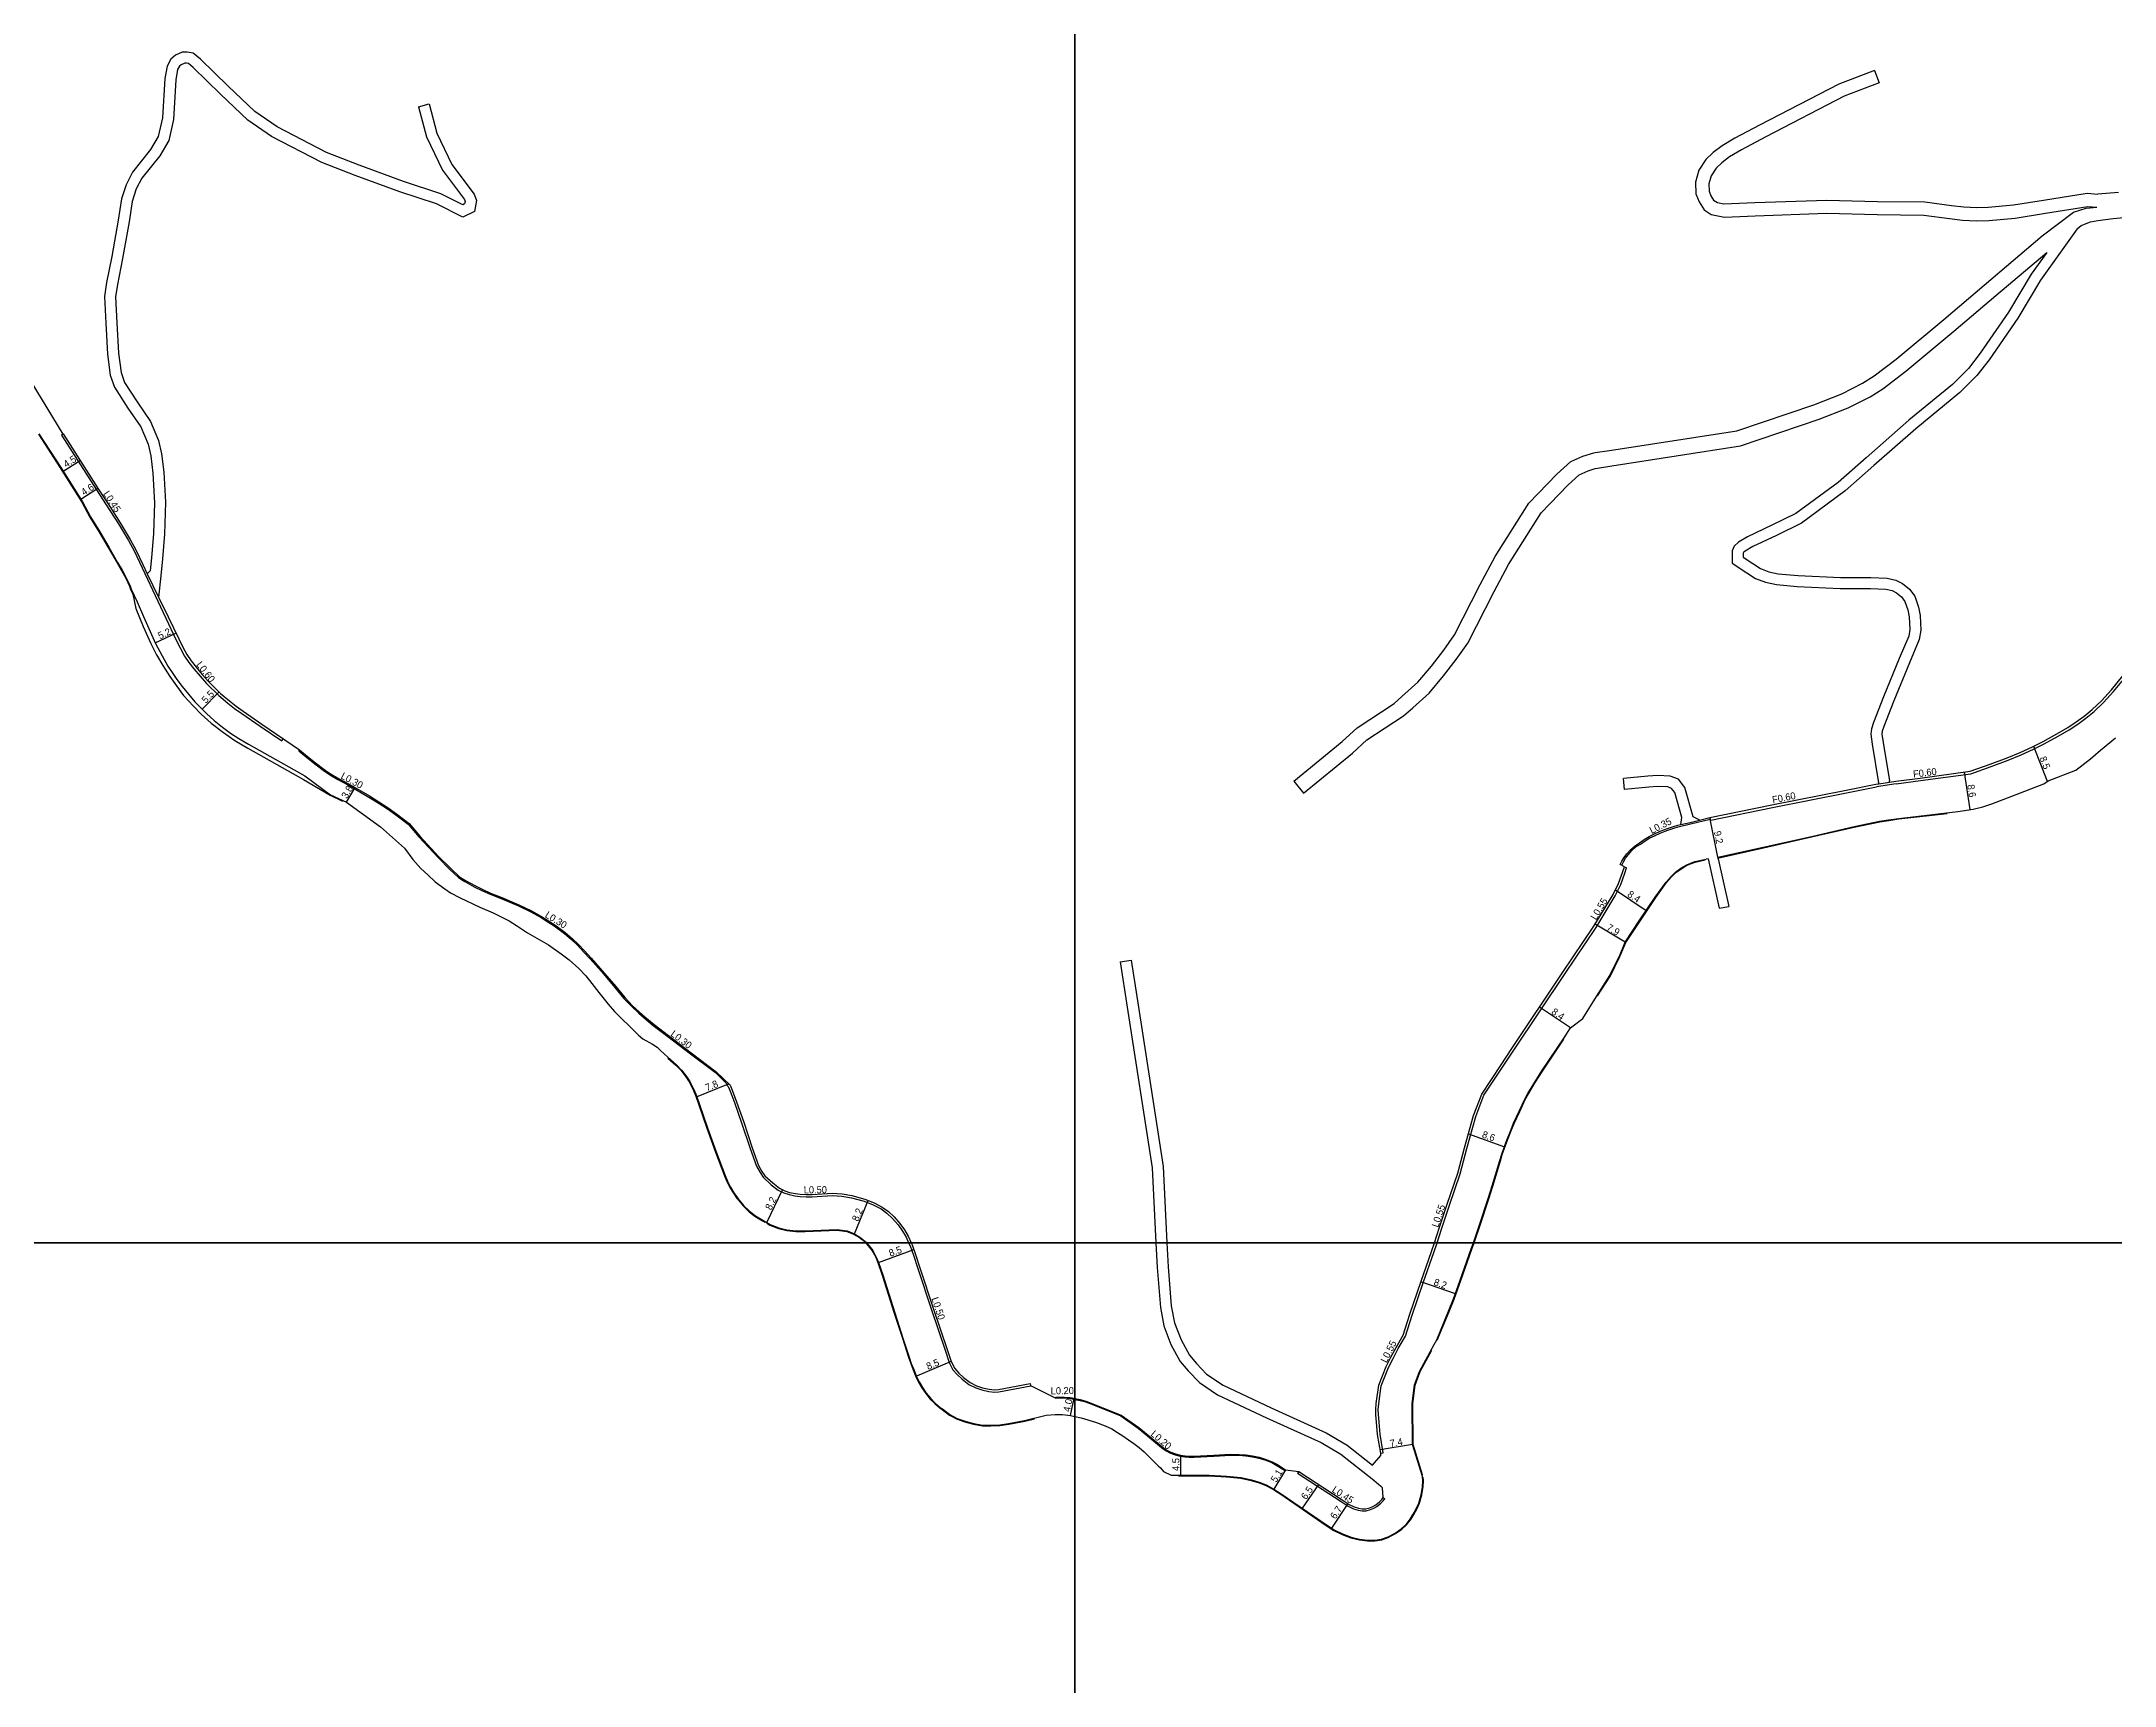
# Model space of a CAD drawing. Header units: metres. Extents: x -25600 to -24000, y -96000 to -93600.
# Drawn here: x -25033.6 to -24565, y -95500.1 to -95128.4 of the extents above; entities that cross this region are included whole.
import ezdxf

# ---------------------------------------------------------------- set-up
doc = ezdxf.new("R2010")
doc.units = ezdxf.units.M
doc.header["$LTSCALE"] = 2.5
for name, color, linetype in [('側溝・桝', 7, 'Continuous'), ('図郭', 7, 'Continuous'), ('幅員', 7, 'Continuous'), ('歩道・分離帯・安全施設', 7, 'Continuous'), ('道路', 7, 'Continuous')]:
    doc.layers.add(name, color=color, linetype=linetype)
doc.styles.get("Standard").update_dxf_attribs({"font": ''})
doc.styles.get('Standard').set_extended_font_data('@MS PGothic')

msp = doc.modelspace()

# ---------------------------------------------------------------- linework, layer by layer
at = {"layer": '側溝・桝'}
for points in [[(-25028.84, -95217.23), (-25029.11, -95217.4)], [(-25029.11, -95217.4), (-25021.18, -95229.79), (-25018.98, -95233.18), (-25016.21, -95237.49), (-25013.98, -95241.25), (-25012.71, -95243.59)], [(-25012.71, -95243.59), (-25005.53, -95258.8), (-25003.17, -95263.76), (-25002.24, -95265.68), (-25001.28, -95267.36), (-25000.29, -95268.82), (-24999.17, -95270.24), (-24997.77, -95271.95), (-24996.33, -95273.56), (-24993.56, -95276.27), (-24991.54, -95277.99), (-24990.01, -95279.19), (-24988.36, -95280.33), (-24984.19, -95283.24), (-24979.33, -95286.53)], [(-25009.73, -95248.77), (-25007.17, -95254.06)], [(-24614.32, -95296.22), (-24608.83, -95295.53), (-24597.43, -95293.98), (-24592.88, -95292.37), (-24589.05, -95290.91), (-24586.04, -95289.69), (-24583.29, -95288.43), (-24580.84, -95287.23), (-24577.71, -95285.5), (-24575.21, -95284.03), (-24573.3, -95282.74), (-24571.45, -95281.41), (-24569.61, -95279.91), (-24567.49, -95277.89), (-24565.19, -95275.4), (-24562.59, -95272.21)], [(-24979.33, -95286.53), (-24978.98, -95286.02)], [(-24975.45, -95288.76), (-24975.28, -95288.53)], [(-24975.45, -95288.76), (-24974.13, -95289.94), (-24971.83, -95291.72), (-24969.66, -95293.39), (-24968.3, -95294.28), (-24966.64, -95295.29), (-24964.21, -95296.58), (-24959.66, -95299.24), (-24957.54, -95300.54), (-24955.45, -95301.92), (-24953.52, -95303.25), (-24950.75, -95305.4), (-24948.29, -95308.3), (-24943.99, -95312.94), (-24941.32, -95315.6), (-24939.37, -95317.42), (-24938.72, -95317.89), (-24937.93, -95318.34), (-24935.8, -95319.5), (-24933.96, -95320.42), (-24932.21, -95321.2), (-24929.7, -95322.19), (-24925.81, -95323.86), (-24923.02, -95325.22), (-24920.7, -95326.47), (-24919.15, -95327.43), (-24917.76, -95328.33), (-24915.42, -95330.07), (-24913.83, -95331.43), (-24912.4, -95332.81), (-24911.07, -95334.23), (-24909.59, -95335.84), (-24907.07, -95338.69), (-24904.02, -95342.28), (-24901.98, -95344.74), (-24900.19, -95346.62), (-24898.6, -95348.11), (-24897.41, -95349.12), (-24895.33, -95350.87), (-24892.05, -95353.39), (-24886.93, -95357.26), (-24881.26, -95361.54), (-24878.52, -95364.23)], [(-24618.28, -95296.24), (-24615.81, -95295.85)], [(-24656.24, -95304.45), (-24642.32, -95301.58), (-24625.54, -95298.26), (-24618.82, -95296.93)], [(-24614.32, -95296.22), (-24618.82, -95296.93)], [(-24676.38, -95314.64), (-24676.01, -95313.89), (-24675.54, -95313.08), (-24674.93, -95312.28), (-24674.08, -95311.32), (-24673.16, -95310.53), (-24672.17, -95309.86), (-24671.12, -95309.16), (-24669.99, -95308.49), (-24668.98, -95307.98), (-24667.52, -95307.3), (-24665.95, -95306.7), (-24664.57, -95306.24), (-24663.6, -95305.94), (-24660.84, -95305.31), (-24656.4, -95304.24), (-24656.29, -95304.22)], [(-24662.99, -95305.43), (-24660.93, -95304.96), (-24658.78, -95304.45)], [(-24656.24, -95304.45), (-24656.36, -95303.87)], [(-24718.14, -95400), (-24717.11, -95396.9), (-24715.29, -95391.47), (-24712.93, -95384.43), (-24711.41, -95378.68), (-24709.35, -95371.43), (-24707.52, -95366.64), (-24703.15, -95360.05), (-24700.77, -95356.42), (-24689.19, -95339.11), (-24682.19, -95328.74), (-24677.85, -95321.57), (-24676.62, -95319.03), (-24675.66, -95316.44), (-24675.27, -95315.25)], [(-24675.77, -95314.98), (-24675.27, -95315.25)], [(-24878.68, -95364.4), (-24878.32, -95364.03)], [(-24878.68, -95364.4), (-24878.4, -95364.68), (-24877.94, -95365.69), (-24876.98, -95368.31), (-24875.37, -95372.9), (-24873.45, -95378.67), (-24871.97, -95382.71), (-24871.19, -95384.14), (-24870.46, -95385.17), (-24868.64, -95386.87), (-24867.09, -95388.08), (-24865.8, -95388.71), (-24864.63, -95389.1), (-24863.29, -95389.37), (-24862.14, -95389.54), (-24860.76, -95389.59), (-24859.39, -95389.58), (-24854.82, -95389.3), (-24852.72, -95389.46), (-24850.51, -95389.81), (-24847.63, -95390.6), (-24845.62, -95391.43), (-24843.83, -95392.35), (-24842.5, -95393.32), (-24841.22, -95394.51), (-24839.96, -95395.94), (-24838.99, -95397.35), (-24838.16, -95398.75), (-24837.59, -95400)], [(-24730.31, -95447.5), (-24731.01, -95443.29), (-24731.23, -95440.52), (-24731.39, -95438.85), (-24731.45, -95437.66), (-24731.32, -95436.4), (-24730.75, -95432.34), (-24729.09, -95428.19), (-24728.07, -95426.14), (-24726.89, -95423.92), (-24725.3, -95421.08), (-24723.76, -95416.35), (-24721.18, -95408.84), (-24718.87, -95402.18), (-24718.14, -95400)], [(-24800, -95435.39), (-24798.84, -95435.62), (-24797.81, -95435.9), (-24796.79, -95436.26), (-24789.65, -95439.14), (-24785.68, -95441.94), (-24783.11, -95443.99), (-24780.44, -95446.24), (-24779.34, -95447.02), (-24778.37, -95447.53), (-24777.32, -95447.93), (-24776.19, -95448.24), (-24775.13, -95448.4), (-24774.14, -95448.46), (-24773.08, -95448.44), (-24768.59, -95448.22), (-24764.81, -95448.02), (-24762.9, -95448.04), (-24761.39, -95448.14), (-24759.89, -95448.35), (-24758.41, -95448.68), (-24757.04, -95449.08), (-24755.5, -95449.69), (-24754.35, -95450.31), (-24752.43, -95451.51)], [(-24730.87, -95447.59), (-24730.31, -95447.5)], [(-24752.43, -95451.51), (-24752.36, -95451.31)], [(-24749.4, -95451.67), (-24749.65, -95452.06)], [(-24749.65, -95452.06), (-24739.83, -95458.5), (-24738.26, -95459.53), (-24737.04, -95460.11), (-24735.97, -95460.47), (-24735.08, -95460.58), (-24734.17, -95460.58), (-24733.2, -95460.32), (-24732.43, -95460.02), (-24731.74, -95459.62), (-24730.81, -95458.87), (-24730.28, -95458.34), (-24729.93, -95457.86)], [(-24730.3, -95457.59), (-24729.93, -95457.86)]]:
    msp.add_lwpolyline(points, dxfattribs=at)
at = {"layer": '側溝・桝', "flags": 128}
for points in [[(-24837.59, -95400), (-24837.28, -95400.66), (-24836.51, -95402.77), (-24835.53, -95405.82), (-24832.42, -95415.14), (-24829.35, -95424.3), (-24828.45, -95427.06), (-24827.57, -95428.72), (-24826.64, -95429.79), (-24825.53, -95430.86), (-24823.95, -95432.03), (-24822.44, -95432.78), (-24821.03, -95433.26), (-24819.46, -95433.62), (-24818.17, -95433.73), (-24817.19, -95433.66), (-24810, -95432.34)], [(-24810.01, -95432.27), (-24810, -95432.34)], [(-24804.28, -95435.11), (-24802.46, -95435.07), (-24801.09, -95435.2), (-24800.63, -95435.26), (-24800, -95435.39)]]:
    msp.add_lwpolyline(points, dxfattribs=at)
at = {"layer": '図郭'}
for points in [[(-25600, -95400), (-24800, -95400), (-24800, -94800), (-25600, -94800)], [(-24800, -95400), (-24000, -95400), (-24000, -94800), (-24800, -94800)], [(-24800, -96000), (-24000, -96000), (-24000, -95400), (-24800, -95400)]]:
    msp.add_lwpolyline(points, close=True, dxfattribs=at)
at = {"layer": '図郭', "flags": 128}
msp.add_lwpolyline([(-25600, -96000), (-24800, -96000), (-24800, -95400), (-25600, -95400)], close=True, dxfattribs=at)
at = {"layer": '幅員', "flags": 128}
for points in [[(-25028.73, -95225.57), (-25024.91, -95223.13)], [(-25024.76, -95231.93), (-25020.87, -95229.45)], [(-25007.91, -95264.41), (-25003.23, -95262.19)], [(-24997.32, -95279.4), (-24993.48, -95275.48)], [(-24583.26, -95287.74), (-24580.22, -95295.65)], [(-24598.97, -95293.58), (-24597.67, -95302.09)], [(-24964.68, -95300.42), (-24962.75, -95297.11)], [(-24654.63, -95312.86), (-24656.48, -95303.89)], [(-24677.81, -95320.19), (-24670.82, -95324.87)], [(-24675.62, -95332.07), (-24682.38, -95327.98)], [(-24687.98, -95351.43), (-24694.98, -95346.75)], [(-24885.52, -95367), (-24878.32, -95364.03)], [(-24711.06, -95375.37), (-24702.92, -95378.28)], [(-24869.69, -95395.4), (-24866.09, -95388)], [(-24849.85, -95397.99), (-24846.73, -95390.42)], [(-24844.4, -95404.43), (-24836.43, -95401.51)], [(-24713.99, -95411.52), (-24721.78, -95408.85)], [(-24827.98, -95426.86), (-24835.84, -95430.14)], [(-24801, -95439.05), (-24800.21, -95435.13)], [(-24723.72, -95445.6), (-24731, -95446.82)], [(-24776.14, -95448.03), (-24776.17, -95452.52)], [(-24752.36, -95451.31), (-24755.04, -95455.69)], [(-24744.94, -95454.6), (-24748.62, -95459.97)], [(-24738.34, -95458.93), (-24742.03, -95464.47)]]:
    msp.add_lwpolyline(points, dxfattribs=at)
at = {"layer": '歩道・分離帯・安全施設'}
for points in [[(-25034.34, -95217.22), (-25029.39, -95224.8), (-25024.51, -95232.62), (-25022.71, -95236), (-25020.58, -95239.38), (-25018.56, -95242.83), (-25016.55, -95246.28), (-25015.56, -95248.02), (-25014.6, -95249.76), (-25013.76, -95251.55), (-25013.48, -95252.3), (-25012.99, -95253.37), (-25012.32, -95256.63), (-25010.68, -95260.7), (-25008.92, -95264.5), (-25007.6, -95267.12), (-25006.21, -95269.47), (-25004.62, -95271.96), (-25003.1, -95274.09), (-25001.51, -95276.26), (-24999.27, -95278.7), (-24997.52, -95280.47), (-24995.26, -95282.53), (-24992.51, -95284.63), (-24989.91, -95286.43), (-24987.02, -95288.22), (-24974.37, -95295.31), (-24968.36, -95298.85), (-24965.62, -95300.15)], [(-24654.71, -95313.03), (-24644.34, -95310.72), (-24633.48, -95308.26), (-24623.81, -95306.08), (-24618.04, -95304.86), (-24616.02, -95304.53), (-24613.75, -95304.2), (-24602.77, -95302.93)], [(-24681.86, -95344.17), (-24678.95, -95339.65), (-24677.96, -95337.62), (-24676.78, -95335.25), (-24675.49, -95332.14), (-24672.14, -95327.12), (-24668.69, -95321.96), (-24666.24, -95318.59), (-24665.11, -95317.28), (-24664.15, -95316.32), (-24662.93, -95315.44), (-24661.64, -95314.67), (-24659.78, -95313.94), (-24657.53, -95313.46)], [(-24709.76, -95400), (-24708.31, -95395.76), (-24706.41, -95390.07), (-24705.49, -95387.21), (-24703.81, -95381.44), (-24703.38, -95380.02), (-24702.38, -95377.2), (-24701.27, -95374.43), (-24700.68, -95373.05), (-24699.45, -95370.32), (-24698.18, -95367.62), (-24697.47, -95366.31), (-24695.94, -95363.75), (-24694.32, -95361.23), (-24689.46, -95353.99)], [(-24892.07, -95358.24), (-24890.2, -95359.87), (-24889.05, -95361.08), (-24887.94, -95362.47), (-24887.2, -95363.62), (-24886.65, -95364.66), (-24886.26, -95365.54), (-24885.73, -95366.84), (-24885.05, -95368.82), (-24883.19, -95374.07), (-24881.23, -95379.49), (-24879.23, -95384.88), (-24878.66, -95386.11), (-24877.99, -95387.48), (-24877.22, -95388.79), (-24876.33, -95390.03), (-24876.3, -95390.07), (-24875.03, -95391.65), (-24873.65, -95392.99), (-24872.33, -95393.99), (-24870.66, -95395.01), (-24870.09, -95395.34)], [(-24869.69, -95395.57), (-24868.94, -95396.01), (-24866.99, -95396.74), (-24865.15, -95397.19), (-24863.1, -95397.42), (-24860.96, -95397.46), (-24853.79, -95397.16), (-24851.56, -95397.48), (-24850.07, -95398.03), (-24848.74, -95398.84), (-24848.05, -95399.35), (-24847.31, -95400)], [(-24718.07, -95421.99), (-24715.4, -95415.55), (-24714.29, -95412.75), (-24712.73, -95408.52), (-24710.25, -95401.44), (-24709.76, -95400)], [(-24721.4, -95452.48), (-24723.57, -95445.58), (-24723.6, -95436.39), (-24723.05, -95432.17), (-24721.96, -95429.13), (-24719.3, -95424.3)], [(-24776.6, -95452.67), (-24775.95, -95452.67), (-24769.63, -95452.69), (-24765.73, -95452.92), (-24762.47, -95453.21), (-24760.14, -95453.7), (-24758.36, -95454.24), (-24756.81, -95454.84), (-24755.14, -95455.8), (-24753.44, -95456.84), (-24743.2, -95463.88), (-24741.45, -95465.04), (-24739.6, -95465.95), (-24737.63, -95466.72), (-24735.69, -95467.18), (-24733.86, -95467.38), (-24732.22, -95467.34), (-24730.62, -95467.12), (-24729.16, -95466.62), (-24727.49, -95465.74), (-24726.14, -95464.8), (-24725.03, -95463.76), (-24724.09, -95462.58), (-24723.37, -95461.4), (-24722.72, -95460.19), (-24722.1, -95458.89), (-24721.56, -95456.98), (-24721.25, -95455.16), (-24721.16, -95453.79), (-24721.27, -95453)]]:
    msp.add_lwpolyline(points, dxfattribs=at)
at = {"layer": '歩道・分離帯・安全施設', "flags": 128}
msp.add_lwpolyline([(-24847.31, -95400), (-24847.24, -95400.06), (-24846.72, -95400.69), (-24845.84, -95401.85), (-24845.12, -95403.13), (-24844.54, -95404.48), (-24843.57, -95407.31), (-24840.84, -95415.88), (-24839.01, -95421.59), (-24837.62, -95425.88), (-24837.13, -95427.3), (-24836.59, -95428.71), (-24836.01, -95430.11), (-24835.35, -95431.48), (-24834.58, -95432.79), (-24833.72, -95434.05), (-24832.77, -95435.24), (-24831.7, -95436.34), (-24830.54, -95437.32), (-24830.01, -95437.69), (-24828.35, -95438.94), (-24826.65, -95439.84), (-24824.64, -95440.56), (-24822.91, -95441.02), (-24820.89, -95441.35), (-24819.01, -95441.41), (-24816.96, -95441.28), (-24814.96, -95440.98), (-24811.34, -95440.34), (-24809.17, -95439.81)], dxfattribs=at)
at = {"layer": '道路'}
for points in [[(-24948.42, -95143.19), (-24946.61, -95150.02), (-24943, -95157.56), (-24938.02, -95164.18), (-24937.86, -95164.61), (-24937.97, -95165.16), (-24938.4, -95165.38), (-24943.39, -95162.86), (-24951.76, -95160.07), (-24961.84, -95156.41), (-24969.23, -95153.51), (-24980.34, -95147.77), (-24985.38, -95144.27), (-24991.46, -95138.54), (-24997.7, -95132.41), (-24999.34, -95131.1), (-25000.71, -95130.83), (-25001.8, -95130.88), (-25003.34, -95131.54), (-25004.43, -95132.41), (-25005.25, -95134), (-25005.75, -95136.78), (-25006.3, -95145.74), (-25007.23, -95149.9), (-25008.98, -95152.85), (-25013.03, -95157.98), (-25014.51, -95160.82), (-25015.56, -95164.05), (-25016.27, -95168.8), (-25017.75, -95177.05), (-25018.95, -95182.95), (-25019.39, -95186.07), (-25019.12, -95192.13), (-25018.74, -95199.12), (-25018.08, -95203.88), (-25017.15, -95206.61), (-25014.09, -95211.31), (-25011.19, -95215.57), (-25009.54, -95219.45), (-25008.94, -95222.08), (-25008.45, -95226.01), (-25008.12, -95232.73), (-25008.31, -95239.66), (-25008.77, -95245.16), (-25009.06, -95248.11), (-25009.73, -95248.77)], [(-24946, -95142.55), (-24944.26, -95149.15), (-24940.85, -95156.26), (-24935.81, -95162.96), (-24935.26, -95164.4), (-24935.76, -95166.85), (-24938.41, -95168.17), (-24944.35, -95165.18), (-24952.59, -95162.43), (-24962.72, -95158.75), (-24970.26, -95155.79), (-24981.64, -95149.92), (-24986.96, -95146.22), (-24993.19, -95140.34), (-24999.35, -95134.29), (-25000.42, -95133.43), (-25000.89, -95133.34), (-25001.23, -95133.36), (-25002.04, -95133.7), (-25002.46, -95134.04), (-25002.86, -95134.81), (-25003.26, -95137.08), (-25003.81, -95146.1), (-25004.88, -95150.83), (-25006.92, -95154.26), (-25010.93, -95159.35), (-25012.2, -95161.79), (-25013.11, -95164.62), (-25013.8, -95169.22), (-25015.29, -95177.51), (-25016.49, -95183.37), (-25016.88, -95186.18), (-25016.62, -95192.03), (-25016.25, -95198.88), (-25015.64, -95203.3), (-25014.89, -95205.51), (-25012, -95209.93), (-25008.98, -95214.37), (-25007.16, -95218.68), (-25006.48, -95221.64), (-25005.96, -95225.8), (-25005.63, -95232.56), (-25005.81, -95239.8), (-25006.28, -95245.39), (-25006.66, -95249.25), (-25007.17, -95254.06)], [(-24619.24, -95135.02), (-24627.32, -95138.07), (-24645.24, -95147.39), (-24650.78, -95150.3), (-24653.65, -95152.03), (-24655.71, -95153.54), (-24657.38, -95155.13), (-24658.92, -95157.54), (-24659.71, -95160.25), (-24659.63, -95162.88), (-24658.91, -95164.68), (-24657.75, -95166.53), (-24656.13, -95167.53), (-24653.13, -95168.17)], [(-24619.24, -95135.02), (-24618.19, -95137.83)], [(-24618.19, -95137.83), (-24626.1, -95140.81), (-24643.81, -95150.03), (-24649.3, -95152.91), (-24651.99, -95154.54), (-24653.78, -95155.85), (-24655.05, -95157.05), (-24656.16, -95158.79), (-24656.69, -95160.63), (-24656.65, -95162.26), (-24656.23, -95163.32), (-24655.6, -95164.32), (-24654.7, -95164.85), (-24653.26, -95165.17)], [(-24948.42, -95143.19), (-24946, -95142.55)], [(-24565.3, -95168.47), (-24553.55, -95167.4), (-24549.13, -95168.83), (-24539.02, -95167.86), (-24534.22, -95164.82), (-24514.52, -95161.66), (-24502.03, -95159.64), (-24483.8, -95157.01), (-24465.73, -95154.48), (-24462.36, -95154.23), (-24458.1, -95153.87), (-24441.3, -95153.76), (-24438.51, -95153.5), (-24435.29, -95152.67), (-24432.55, -95151.47), (-24428.91, -95149.32), (-24426.06, -95146.9), (-24422.74, -95143.87)], [(-24653.26, -95165.17), (-24646.27, -95164.88), (-24630.03, -95164.29), (-24618.58, -95164.58), (-24607.84, -95164.72), (-24601.79, -95165.51), (-24599.05, -95165.86), (-24596.18, -95166.01), (-24593.56, -95165.92), (-24587.79, -95165.38), (-24581.02, -95164.3), (-24571.15, -95162.75), (-24568.74, -95162.94)], [(-24564.07, -95162.57), (-24568.74, -95162.94)], [(-24682.35, -95221.39), (-24679.15, -95220.94), (-24650.37, -95216.43), (-24632.92, -95210.55), (-24626.62, -95208.08), (-24621.96, -95205.71), (-24619.33, -95204.05), (-24614.33, -95200.25), (-24603.54, -95191.29), (-24594.41, -95183.52), (-24581.31, -95172.39), (-24574.26, -95167.01), (-24571.41, -95166.12), (-24568.98, -95165.93)], [(-24653.13, -95168.17), (-24646.18, -95167.87), (-24630.01, -95167.29), (-24618.64, -95167.58), (-24608.06, -95167.72), (-24602.27, -95168.47), (-24599.32, -95168.85), (-24596.21, -95169.02), (-24593.37, -95168.92), (-24587.42, -95168.35), (-24580.57, -95167.27), (-24571.03, -95165.77), (-24568.98, -95165.93)], [(-24573.41, -95170.76), (-24572.52, -95170.08), (-24570.41, -95169.25), (-24568.72, -95168.88), (-24565.3, -95168.47)], [(-24573.41, -95170.76), (-24581.7, -95182.41), (-24586.82, -95190.96), (-24593.3, -95200.38), (-24596.09, -95203.98), (-24599.93, -95207.8), (-24609.86, -95215.99), (-24619.39, -95224.32), (-24625.9, -95230.05), (-24635.73, -95237.33), (-24641.42, -95240.08), (-24646.77, -95242.63), (-24648.49, -95243.64), (-24648.86, -95243.98), (-24648.92, -95244.12), (-24648.9, -95245), (-24646.75, -95246.43), (-24644.98, -95247.56), (-24643.13, -95248.3), (-24641.01, -95248.76), (-24636.53, -95249.17), (-24626.9, -95249.62), (-24620.07, -95249.63), (-24616.38, -95249.76), (-24614.38, -95250.19), (-24612.9, -95250.94), (-24611.29, -95252.27), (-24610.15, -95253.82), (-24609.29, -95256.29), (-24608.91, -95258.22), (-24608.73, -95261.53), (-24609.1, -95263.61), (-24611.33, -95268.87), (-24614.86, -95277.5), (-24617.12, -95283.29), (-24617.5, -95284.36), (-24617.58, -95285.02), (-24617.3, -95286.88), (-24615.85, -95295.59)], [(-24682.35, -95225), (-24681.88, -95224.86), (-24678.62, -95224.4), (-24649.54, -95219.84), (-24631.72, -95213.84), (-24625.19, -95211.27), (-24620.23, -95208.76), (-24617.33, -95206.93), (-24612.16, -95202.99), (-24601.28, -95193.96), (-24591.78, -95185.88), (-24580.29, -95176.12)], [(-24580.29, -95176.12), (-24583.79, -95181.04), (-24588.93, -95189.61), (-24595.32, -95198.91), (-24597.97, -95202.33), (-24601.61, -95205.95), (-24611.48, -95214.08), (-24621.14, -95222.54), (-24627.48, -95228.1), (-24637.03, -95235.18), (-24642.46, -95237.8), (-24647.94, -95240.42), (-24650, -95241.62), (-24650.95, -95242.52), (-24651.43, -95243.62), (-24651.38, -95246.36), (-24648.12, -95248.53), (-24646.12, -95249.8), (-24643.86, -95250.7), (-24641.39, -95251.23), (-24636.71, -95251.67), (-24626.96, -95252.12), (-24620.12, -95252.13), (-24616.7, -95252.25), (-24615.22, -95252.57), (-24614.28, -95253.05), (-24613.12, -95254), (-24612.38, -95255), (-24611.71, -95256.95), (-24611.4, -95258.53), (-24611.24, -95261.38), (-24611.51, -95262.9), (-24613.63, -95267.9), (-24617.19, -95276.58), (-24619.47, -95282.42), (-24619.94, -95283.79), (-24620.1, -95285.05), (-24619.77, -95287.28), (-24618.31, -95296.06)], [(-25038.58, -95201.09), (-25028.84, -95217.23), (-25028.72, -95217.17)], [(-25034.22, -95217.14), (-25029.26, -95224.72), (-25024.38, -95232.54), (-25022.58, -95235.92), (-25020.45, -95239.31), (-25018.43, -95242.75), (-25016.42, -95246.21), (-25015.43, -95247.94), (-25014.47, -95249.69), (-25013.62, -95251.49), (-25013.34, -95252.25), (-25012.02, -95255.14), (-25010.59, -95258.46), (-25007.87, -95264.51), (-25006.33, -95267.33), (-25005.05, -95269.63), (-25003.96, -95271.33), (-25003.06, -95272.65), (-25001.82, -95274.27), (-25000.44, -95275.95), (-24998.94, -95277.7), (-24997.72, -95279), (-24996.3, -95280.39), (-24994.58, -95281.9), (-24992.74, -95283.43), (-24990.89, -95284.78), (-24989.06, -95285.98), (-24986.81, -95287.31), (-24974.13, -95294.45), (-24968.29, -95298.72), (-24964.68, -95300.42), (-24956.97, -95305.96), (-24951.55, -95310.8), (-24949.67, -95313.39), (-24947.86, -95315.36), (-24946.29, -95316.86), (-24944.62, -95318.41), (-24942.47, -95319.98), (-24941.14, -95320.92), (-24939, -95322.05), (-24934.51, -95324.15), (-24931.53, -95325.39), (-24927.88, -95327.22), (-24926, -95328.4), (-24923.76, -95329.9), (-24919.03, -95332.67), (-24916.15, -95334.69), (-24914.36, -95336.04), (-24912.18, -95337.99), (-24910.59, -95339.65), (-24909.21, -95341.42), (-24907.64, -95343.43), (-24905.53, -95346.04), (-24904.09, -95347.7), (-24902.45, -95349.41), (-24900.8, -95350.95), (-24898.68, -95353.08), (-24897.66, -95353.91), (-24895.5, -95355.12), (-24894.43, -95355.81), (-24893.73, -95356.52), (-24892.04, -95358.06), (-24890.1, -95359.77), (-24888.93, -95360.98), (-24887.82, -95362.38), (-24887.07, -95363.54), (-24886.52, -95364.59), (-24886.12, -95365.48), (-24885.59, -95366.79), (-24884.91, -95368.77), (-24883.05, -95374.02), (-24881.09, -95379.44), (-24879.1, -95384.82), (-24878.52, -95386.05), (-24877.86, -95387.4), (-24877.1, -95388.71), (-24876.21, -95389.94), (-24876.18, -95389.97), (-24874.92, -95391.55), (-24873.55, -95392.88), (-24872.24, -95393.87), (-24870.59, -95394.88), (-24868.87, -95395.87), (-24866.95, -95396.59), (-24865.12, -95397.04), (-24863.09, -95397.27), (-24860.96, -95397.31), (-24853.78, -95397.01), (-24851.52, -95397.33), (-24850.01, -95397.89), (-24848.65, -95398.71), (-24847.96, -95399.24), (-24847.14, -95399.96), (-24847.1, -95400)], [(-25028.72, -95217.17), (-25020.81, -95229.55), (-25018.6, -95232.93), (-25015.82, -95237.26), (-25013.59, -95241.03), (-25012.31, -95243.39), (-25010.74, -95246.68), (-25009.73, -95248.77)], [(-24750.51, -95295.65), (-24739.55, -95286.72), (-24736.21, -95283.57), (-24727.83, -95278.09), (-24726.06, -95276.5), (-24722.46, -95273.29), (-24719.39, -95269.64), (-24716.63, -95266.03), (-24714.17, -95262.6), (-24708.35, -95251.2), (-24704.98, -95244.9), (-24697.37, -95232.82), (-24691.02, -95226.23), (-24687.92, -95223.4), (-24685.15, -95222.2), (-24682.65, -95221.43), (-24682.35, -95221.39)], [(-24748.3, -95298.36), (-24737.23, -95289.35), (-24734.03, -95286.33), (-24725.7, -95280.87), (-24723.64, -95279.04), (-24719.94, -95275.73), (-24716.67, -95271.84), (-24713.81, -95268.11), (-24711.17, -95264.43), (-24705.24, -95252.81), (-24701.96, -95246.66), (-24694.6, -95234.99), (-24688.58, -95228.74), (-24686, -95226.38), (-24683.94, -95225.49), (-24682.35, -95225)], [(-25007.17, -95254.06), (-25004.97, -95258.52), (-25002.61, -95263.49), (-25001.69, -95265.39), (-25000.76, -95267.04), (-24999.78, -95268.46), (-24998.68, -95269.86), (-24997.3, -95271.54), (-24995.88, -95273.13), (-24993.14, -95275.81), (-24991.15, -95277.51), (-24989.64, -95278.69), (-24988.01, -95279.82), (-24983.84, -95282.73), (-24975.28, -95288.53), (-24973.95, -95289.72), (-24971.66, -95291.5), (-24969.5, -95293.15), (-24968.15, -95294.04), (-24966.5, -95295.04), (-24964.07, -95296.34), (-24959.51, -95299), (-24957.39, -95300.3), (-24955.29, -95301.68), (-24953.36, -95303.02), (-24950.55, -95305.19), (-24948.08, -95308.11), (-24943.78, -95312.75), (-24941.12, -95315.4), (-24939.19, -95317.2), (-24938.57, -95317.65), (-24937.79, -95318.09), (-24935.67, -95319.25), (-24933.84, -95320.16), (-24932.1, -95320.94), (-24929.59, -95321.93), (-24925.7, -95323.6), (-24922.89, -95324.97), (-24920.56, -95326.23), (-24919, -95327.19), (-24917.6, -95328.1), (-24915.25, -95329.85), (-24913.64, -95331.21), (-24912.19, -95332.61), (-24910.86, -95334.04), (-24909.38, -95335.65), (-24906.86, -95338.51), (-24903.8, -95342.09), (-24901.77, -95344.56), (-24899.99, -95346.42), (-24898.41, -95347.9), (-24897.23, -95348.91), (-24895.16, -95350.65), (-24891.87, -95353.17), (-24886.76, -95357.03), (-24881.08, -95361.33), (-24877.97, -95364.38), (-24877.46, -95365.5), (-24876.5, -95368.14), (-24874.89, -95372.74), (-24872.96, -95378.5), (-24871.51, -95382.49), (-24870.76, -95383.87), (-24870.07, -95384.83), (-24868.3, -95386.48), (-24866.82, -95387.64), (-24865.61, -95388.23), (-24864.5, -95388.61), (-24863.21, -95388.87), (-24862.09, -95389.03), (-24860.75, -95389.08), (-24859.4, -95389.07), (-24854.81, -95388.79), (-24852.66, -95388.95), (-24850.4, -95389.31), (-24847.47, -95390.12), (-24845.41, -95390.97), (-24843.56, -95391.91), (-24842.17, -95392.93), (-24840.85, -95394.15), (-24839.56, -95395.63), (-24838.56, -95397.08), (-24837.71, -95398.52), (-24837.02, -95400)], [(-24614.4, -95295.62), (-24608.91, -95294.94), (-24597.57, -95293.39), (-24593.09, -95291.81), (-24589.27, -95290.35), (-24586.28, -95289.14), (-24583.54, -95287.88), (-24581.11, -95286.7), (-24578, -95284.98), (-24575.53, -95283.52), (-24573.64, -95282.25), (-24571.81, -95280.93), (-24570.01, -95279.46), (-24567.92, -95277.47), (-24565.64, -95275.01), (-24563.07, -95271.84)], [(-24654.63, -95312.86), (-24644.38, -95310.57), (-24633.51, -95308.12), (-24623.84, -95305.93), (-24618.07, -95304.72), (-24616.04, -95304.39), (-24613.77, -95304.06), (-24600.41, -95302.51), (-24596.94, -95301.98), (-24594.76, -95301.43), (-24592.68, -95300.81), (-24588.19, -95299.06), (-24580.94, -95296.26), (-24579.99, -95295.56), (-24573.69, -95293.14), (-24570.42, -95290.59), (-24568.16, -95288.64), (-24564.76, -95285.89)], [(-24750.51, -95295.65), (-24748.3, -95298.36)], [(-24658.85, -95304.41), (-24660.22, -95303.72), (-24662.14, -95297.07), (-24663.56, -95295.22), (-24665.4, -95294.49), (-24668.23, -95294.35), (-24670.5, -95294.52), (-24675.99, -95295.07)], [(-24675.75, -95297.56), (-24675.99, -95295.07)], [(-24615.81, -95295.85), (-24614.4, -95295.62)], [(-24662.99, -95305.43), (-24662.77, -95303.9), (-24664.41, -95298.22), (-24665.12, -95297.29), (-24665.94, -95296.96), (-24668.19, -95296.85), (-24670.27, -95297.01), (-24675.75, -95297.56)], [(-24658.85, -95304.41), (-24658.78, -95304.45), (-24656.48, -95303.89), (-24642.44, -95300.99), (-24625.66, -95297.67), (-24618.94, -95296.34)], [(-24618.94, -95296.34), (-24618.28, -95296.24)], [(-24718.74, -95400), (-24717.64, -95396.72), (-24715.83, -95391.29), (-24713.47, -95384.27), (-24711.96, -95378.53), (-24709.89, -95371.25), (-24708.03, -95366.38), (-24703.62, -95359.74), (-24701.24, -95356.1), (-24689.66, -95338.79), (-24682.66, -95328.44), (-24678.35, -95321.3), (-24677.14, -95318.81), (-24676.19, -95316.26), (-24675.77, -95314.98), (-24676.7, -95314.47), (-24676.33, -95313.72), (-24675.84, -95312.88), (-24675.21, -95312.05), (-24674.33, -95311.07), (-24673.37, -95310.25), (-24672.37, -95309.56), (-24671.31, -95308.85), (-24670.16, -95308.17), (-24669.14, -95307.66), (-24667.66, -95306.97), (-24666.07, -95306.36), (-24664.68, -95305.9), (-24663.69, -95305.59), (-24662.99, -95305.43)], [(-24709.92, -95400), (-24708.45, -95395.72), (-24706.55, -95390.02), (-24705.64, -95387.16), (-24703.95, -95381.4), (-24703.52, -95379.97), (-24702.52, -95377.15), (-24701.41, -95374.37), (-24700.82, -95372.99), (-24699.59, -95370.26), (-24698.31, -95367.55), (-24697.6, -95366.24), (-24696.06, -95363.67), (-24694.45, -95361.15), (-24689.43, -95353.68), (-24687.98, -95351.43), (-24685.19, -95349.33), (-24682.11, -95344.29), (-24679.08, -95339.57), (-24678.09, -95337.55), (-24676.92, -95335.19), (-24675.62, -95332.07), (-24672.27, -95327.03), (-24668.81, -95321.88), (-24666.36, -95318.5), (-24665.22, -95317.18), (-24664.25, -95316.2), (-24663.02, -95315.31), (-24661.7, -95314.53), (-24659.83, -95313.8), (-24657.26, -95313.25)], [(-24656.82, -95313.23), (-24657.26, -95313.25)], [(-24656.82, -95313.23), (-24654.37, -95324.35)], [(-24654.55, -95313.19), (-24652.18, -95323.97)], [(-24654.37, -95324.35), (-24652.18, -95323.97)], [(-24789.76, -95336.49), (-24787.29, -95336.11)], [(-24789.76, -95336.49), (-24788.18, -95346.7)], [(-24787.29, -95336.11), (-24785.65, -95346.7)], [(-24788.18, -95346.7), (-24782.56, -95383.03), (-24781.7, -95400)], [(-24785.65, -95346.7), (-24780.08, -95382.77), (-24779.2, -95400)], [(-24800, -95439.26), (-24798.6, -95439.56), (-24795.33, -95440.55), (-24793.15, -95441.37), (-24791.68, -95442.08), (-24790.4, -95442.85), (-24789.14, -95443.66), (-24787.9, -95444.51), (-24786.68, -95445.38), (-24785.49, -95446.3), (-24784.35, -95447.28), (-24783.26, -95448.31), (-24781.15, -95450.44), (-24780.69, -95450.86), (-24780.01, -95451.68), (-24778.25, -95452.51), (-24775.95, -95452.52), (-24769.63, -95452.54), (-24765.72, -95452.77), (-24762.45, -95453.06), (-24760.1, -95453.56), (-24758.32, -95454.1), (-24756.74, -95454.71), (-24755.07, -95455.67), (-24753.36, -95456.72), (-24743.11, -95463.75), (-24741.38, -95464.91), (-24739.54, -95465.81), (-24737.58, -95466.57), (-24735.66, -95467.03), (-24733.85, -95467.23), (-24732.23, -95467.19), (-24730.66, -95466.97), (-24729.22, -95466.48), (-24727.57, -95465.61), (-24726.23, -95464.69), (-24725.14, -95463.65), (-24724.22, -95462.5), (-24723.5, -95461.32), (-24722.85, -95460.12), (-24722.24, -95458.84), (-24721.7, -95456.95), (-24721.4, -95455.14), (-24721.31, -95453.8), (-24721.45, -95452.83), (-24723.72, -95445.6), (-24723.75, -95436.38), (-24723.2, -95432.13), (-24722.09, -95429.07), (-24718.76, -95423), (-24718.2, -95421.92), (-24715.54, -95415.49), (-24714.43, -95412.7), (-24712.87, -95408.47), (-24710.39, -95401.39), (-24709.92, -95400)], [(-24781.7, -95400), (-24781.42, -95405.58), (-24780.69, -95414.59), (-24779.92, -95418.77), (-24778.29, -95422.97), (-24776.18, -95426.84), (-24774.38, -95428.93), (-24771.85, -95431.58), (-24767.74, -95434.37), (-24756.69, -95439.54), (-24744.33, -95445.17), (-24739.88, -95447.81), (-24732.44, -95453.65), (-24730.81, -95454.99), (-24730.43, -95455.39)], [(-24779.2, -95400), (-24778.92, -95405.41), (-24778.21, -95414.26), (-24777.5, -95418.08), (-24776.02, -95421.91), (-24774.11, -95425.41), (-24772.53, -95427.25), (-24770.23, -95429.66), (-24766.5, -95432.18), (-24755.66, -95437.27), (-24743.18, -95442.96), (-24738.47, -95445.74), (-24732.72, -95450.26), (-24730.84, -95448.07)], [(-24730.84, -95448.07), (-24730.87, -95447.59), (-24731.58, -95443.36), (-24731.79, -95440.56), (-24731.95, -95438.9), (-24732.01, -95437.65), (-24731.89, -95436.33), (-24731.3, -95432.2), (-24729.61, -95427.96), (-24728.58, -95425.88), (-24727.38, -95423.65), (-24725.82, -95420.85), (-24724.29, -95416.17), (-24721.72, -95408.66), (-24719.41, -95402), (-24718.74, -95400)], [(-24800, -95435.18), (-24798.8, -95435.42), (-24797.75, -95435.7), (-24796.72, -95436.07), (-24789.55, -95438.95), (-24785.55, -95441.78), (-24782.98, -95443.83), (-24780.32, -95446.08), (-24779.23, -95446.84), (-24778.29, -95447.34), (-24777.25, -95447.74), (-24776.14, -95448.03), (-24775.11, -95448.19), (-24774.13, -95448.25), (-24773.09, -95448.23), (-24768.6, -95448.01), (-24764.81, -95447.81), (-24762.89, -95447.83), (-24761.37, -95447.93), (-24759.86, -95448.15), (-24758.36, -95448.48), (-24756.97, -95448.89), (-24755.41, -95449.5), (-24754.24, -95450.13), (-24752.36, -95451.31), (-24749.4, -95451.67), (-24739.58, -95458.12), (-24738.03, -95459.13), (-24736.87, -95459.69), (-24735.87, -95460.02), (-24735.05, -95460.12), (-24734.23, -95460.12), (-24733.34, -95459.89), (-24732.63, -95459.61), (-24732, -95459.24), (-24731.12, -95458.53), (-24730.63, -95458.04), (-24730.3, -95457.59), (-24730.43, -95455.39)]]:
    msp.add_lwpolyline(points, dxfattribs=at)
at = {"layer": '道路', "flags": 128}
for points in [[(-24618.28, -95296.24), (-24618.31, -95296.06)], [(-24615.81, -95295.85), (-24615.85, -95295.59)], [(-24654.63, -95312.86), (-24654.55, -95313.19)], [(-24847.1, -95400), (-24846.61, -95400.6), (-24845.71, -95401.77), (-24844.99, -95403.07), (-24844.4, -95404.43), (-24843.43, -95407.26), (-24840.69, -95415.83), (-24838.87, -95421.55), (-24837.47, -95425.83), (-24836.99, -95427.25), (-24836.45, -95428.66), (-24835.87, -95430.05), (-24835.22, -95431.41), (-24834.45, -95432.71), (-24833.6, -95433.96), (-24832.66, -95435.14), (-24831.6, -95436.23), (-24830.44, -95437.2), (-24829.92, -95437.57), (-24828.27, -95438.82), (-24826.59, -95439.7), (-24824.6, -95440.42), (-24822.88, -95440.87), (-24820.88, -95441.2), (-24819.01, -95441.26), (-24816.97, -95441.13), (-24814.99, -95440.83), (-24811.37, -95440.19), (-24806.47, -95439), (-24804.44, -95438.78), (-24802.84, -95438.81), (-24801, -95439.05), (-24800, -95439.26)], [(-24837.02, -95400), (-24836.81, -95400.47), (-24836.03, -95402.61), (-24835.04, -95405.67), (-24831.94, -95414.98), (-24828.86, -95424.14), (-24827.98, -95426.86), (-24827.15, -95428.42), (-24826.27, -95429.44), (-24825.2, -95430.47), (-24823.68, -95431.59), (-24822.25, -95432.31), (-24820.89, -95432.77), (-24819.38, -95433.12), (-24818.17, -95433.21), (-24817.25, -95433.15), (-24810.11, -95431.84), (-24810.01, -95432.27), (-24804.28, -95435.11), (-24804.3, -95434.88), (-24802.45, -95434.86), (-24801.07, -95435), (-24800.59, -95435.06), (-24800, -95435.18)]]:
    msp.add_lwpolyline(points, dxfattribs=at)

# ---------------------------------------------------------------- texts
at = {"layer": '側溝・桝'}
for s, rotation, p in [('L0.45', 303.1021, (-25019.77, -95230.68)), ('L0.60', 308.1495, (-24998.75, -95269.36)), ('L0.30', 331.9411, (-24966.12, -95294.96)), ('F0.60', 7.0985, (-24610.41, -95294.87)), ('F0.60', 11.1854, (-24642.2, -95300.69)), ('L0.35', 26.8261, (-24669.6, -95307.61)), ('L0.55', 58.8434, (-24682.18, -95327.17)), ('L0.30', 328.4299, (-24919.96, -95326.31)), ('L0.30', 322.9203, (-24891.55, -95353.1)), ('L0.50', 0.5144, (-24861.3, -95388.84)), ('L0.55', 71.5138, (-24717.88, -95396.64)), ('L0.50', 288.4409, (-24832.47, -95412.6)), ('L0.55', 63.5971, (-24729.55, -95427.28)), ('L0.20', 0.7469, (-24805.47, -95434.26)), ('L0.20', 319.7791, (-24783.01, -95443.47)), ('L0.45', 326.7415, (-24742.04, -95456.2))]:
    msp.add_text(s, height=1.6, rotation=rotation, dxfattribs=at).set_placement(p)
at = {"layer": '幅員'}
for s, rotation, p in [('4.5', 32.5894, (-25028.05, -95224.84)), ('4.6', 32.5894, (-25024.04, -95231.18)), ('5.2', 25.4529, (-25006.84, -95263.63)), ('5.5', 45.5694, (-24996.48, -95278.18)), ('8.5', 291.0349, (-24581.97, -95290.41)), ('3.8', 59.7185, (-24964.58, -95299.75)), ('8.6', 278.7114, (-24598.27, -95296.53)), ('9.2', 281.6741, (-24655.57, -95307.08)), ('8.4', 326.1908, (-24675.26, -95321.6)), ('7.9', 328.8434, (-24679.95, -95329.16)), ('8.4', 326.2054, (-24692.43, -95348.15)), ('7.8', 22.4398, (-24883.19, -95365.77)), ('8.6', 340.37, (-24708.11, -95376.16)), ('8.2', 64.0709, (-24868.68, -95392.74)), ('8.2', 67.5852, (-24849.01, -95395.3)), ('8.5', 20.1341, (-24841.71, -95403.18)), ('8.2', 341.0551, (-24719.02, -95409.53)), ('8.5', 22.6681, (-24833.19, -95428.76)), ('4.0', 78.5671, (-24801.11, -95438.33)), ('7.4', 9.4857, (-24728.67, -95446.17)), ('4.5', 89.6487, (-24776.41, -95451.58)), ('5.1', 58.566, (-24754.49, -95454.33)), ('6.5', 55.522, (-24747.71, -95458.19)), ('6.7', 56.2965, (-24741.09, -95462.61))]:
    msp.add_text(s, height=1.6, rotation=rotation, dxfattribs=at).set_placement(p)

doc.saveas('drawing.dxf')
